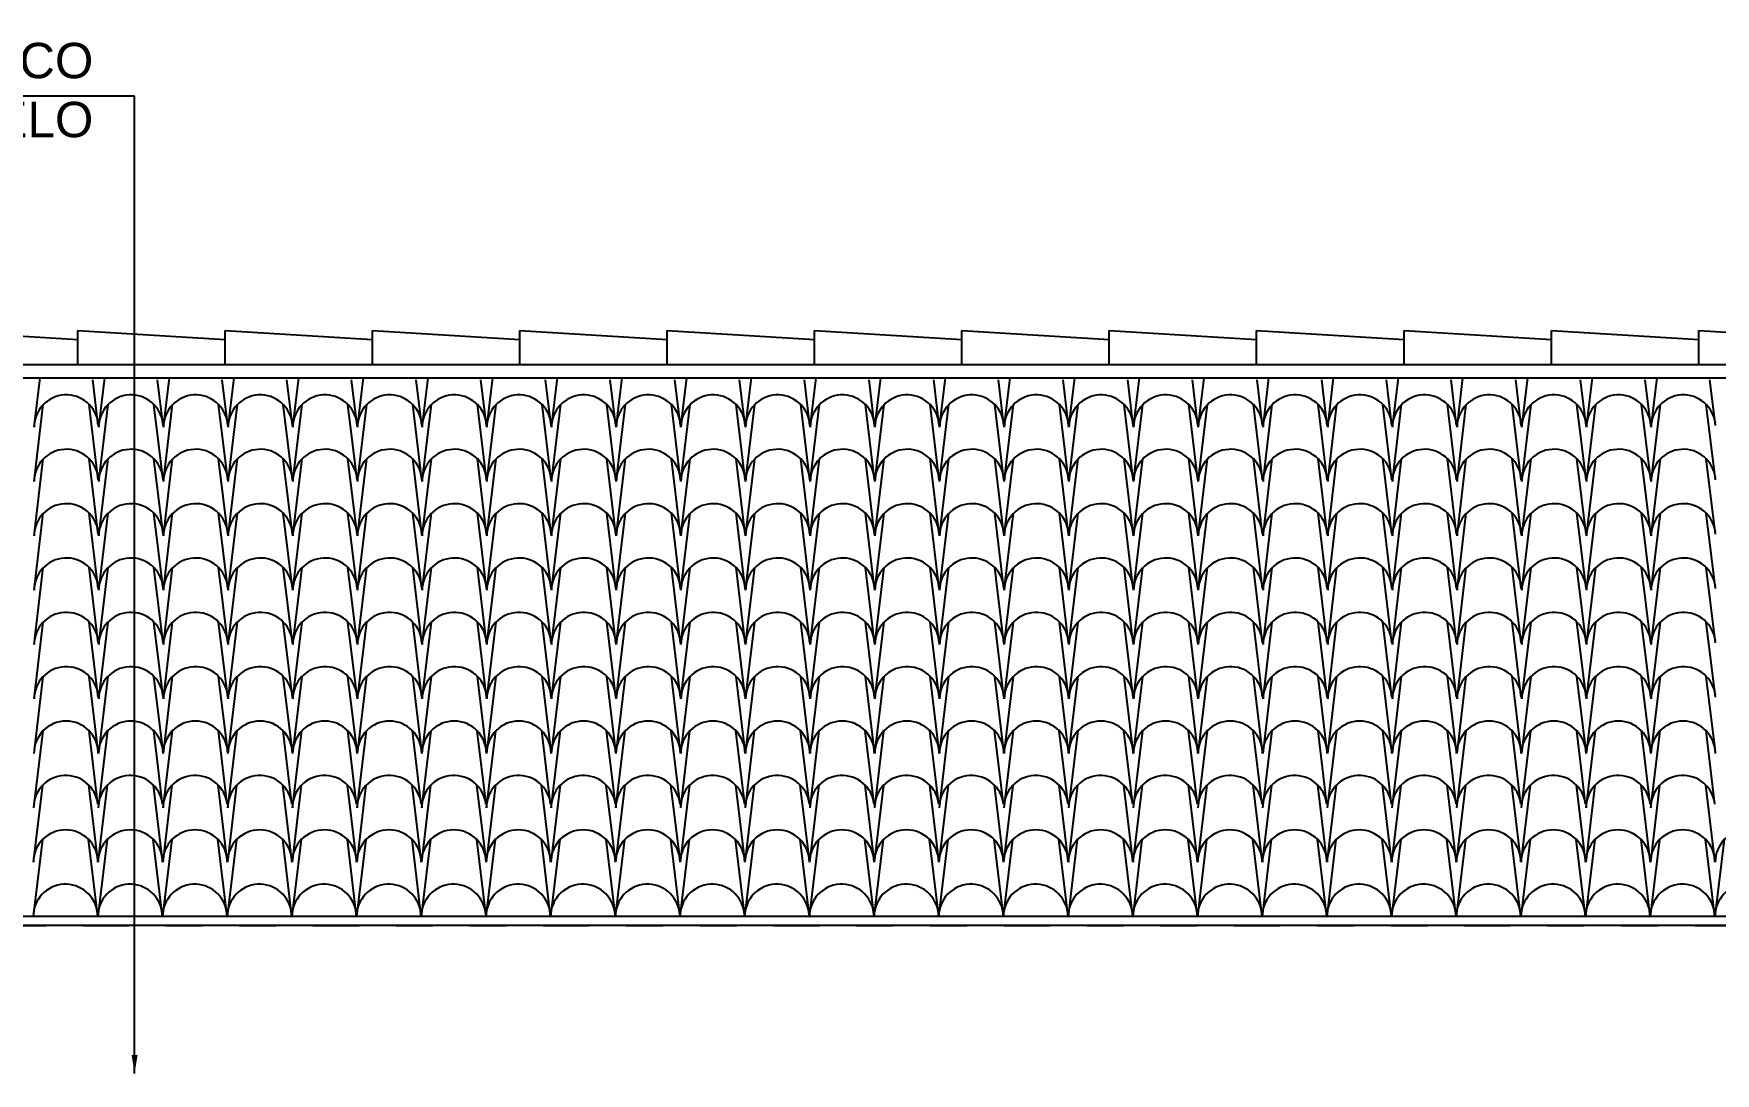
# Model space of a CAD drawing. Extents: x 183 to 373, y 23 to 105.
# Drawn here: x 215.743 to 220.307, y 49.184 to 52.006 of the extents above; entities that cross this region are included whole.
import ezdxf

# ---------------------------------------------------------------- set-up
doc = ezdxf.new("R2010")
doc.units = 0
doc.header["$LTSCALE"] = 0.005
doc.linetypes.add('C5', pattern=[60, 50, -5, 0, -5])
doc.linetypes.add('TRAÇO-2PTOS_P', pattern=[0.625, 0.25, -0.125, 0, -0.125, 0, -0.125])
doc.layers.get('0').update_dxf_attribs({"linetype": 'CONTINUOUS'})
for name, color, linetype in [('A-01', 1, 'CONTINUOUS'), ('ARQ-EXO-1_100', 251, 'C5'), ('ARQ-SMB-1_100', 1, 'CONTINUOUS'), ('ARQ-TXT-1_075', 2, 'CONTINUOUS'), ('BL-AR-TELHA 2', 2, 'CONTINUOUS'), ('TELHA', 3, 'CONTINUOUS')]:
    doc.layers.add(name, color=color, linetype=linetype)
doc.styles.add('ESC-50-A20', font='arial.ttf', dxfattribs={"height": 0.1})
doc.styles.add('FNDE Texto Cota 0025', font='verdana.ttf', dxfattribs={"height": 0.04})
doc.dimstyles.new('FNDE 1-0025', dxfattribs={"dimscale": 5, "dimtxt": 0.04, "dimasz": 0.01, "dimexe": 0.15, "dimexo": 0.15, "dimgap": 0.005, "dimtad": 1, "dimzin": 1, "dimdsep": 46, "dimtxsty": 'FNDE Texto Cota 0025', "dimblk": 'tic', "dimcen": 0.015, "dimdle": 0.15, "dimse1": 1, "dimse2": 1, "dimclrd": 251, "dimclre": 251, "dimclrt": 256, "dimaunit": 1, "dimadec": 3, "dimazin": 0, "dimtfac": 1, "dimtix": 1, "dimtmove": 2, "dimatfit": 3, "dimfxl": 0.15, "dimtvp": 1, "dimtolj": 1, "dimtzin": 0, "dimarcsym": 0})

# ---------------------------------------------------------------- blocks, each defined once
blk = doc.blocks.new('tic')
at = {"color": 251}
for p, q in [((0, -1), (0, 1)), ((-1, 0), (1, 0))]:
    blk.add_line(p, q, dxfattribs=at)
blk.add_line((-0.6, -0.6), (0.6, 0.6))

msp = doc.modelspace()

# ---------------------------------------------------------------- linework, layer by layer
at = {"layer": 'A-01', "color": 3}
for p, q in [((215.4623, 51.1998), (215.8623, 51.1753)), ((215.8623, 51.1077), (215.8623, 51.1998)), ((215.8623, 51.1998), (216.2623, 51.1753)), ((216.2623, 51.1077), (216.2623, 51.1998)), ((216.2623, 51.1998), (216.6623, 51.1753)), ((216.6623, 51.1998), (217.0623, 51.1753)), ((216.6623, 51.1077), (216.6623, 51.1998)), ((217.0623, 51.1077), (217.0623, 51.1998)), ((217.0623, 51.1998), (217.4623, 51.1753)), ((217.4623, 51.1077), (217.4623, 51.1998)), ((217.4623, 51.1998), (217.8623, 51.1753)), ((217.8623, 51.1077), (217.8623, 51.1998)), ((217.8623, 51.1998), (218.2623, 51.1753)), ((218.2623, 51.1998), (218.6623, 51.1753)), ((218.2623, 51.1077), (218.2623, 51.1998)), ((218.6623, 51.1077), (218.6623, 51.1998)), ((218.6623, 51.1998), (219.0623, 51.1753)), ((219.0623, 51.1077), (219.0623, 51.1998)), ((219.0623, 51.1998), (219.4623, 51.1753)), ((219.4623, 51.1077), (219.4623, 51.1998)), ((219.4623, 51.1998), (219.8623, 51.1753)), ((219.8623, 51.1998), (220.2623, 51.1753)), ((219.8623, 51.1077), (219.8623, 51.1998)), ((220.2623, 51.1077), (220.2623, 51.1998)), ((220.2623, 51.1998), (220.6623, 51.1753)), ((212.5123, 51.1077), (261.8473, 51.1077)), ((212.5123, 51.0717), (261.8473, 51.0717))]:
    msp.add_line(p, q, dxfattribs=at)
at = {"layer": 'ARQ-EXO-1_100', "color": 252, "linetype": 'TRAÇO-2PTOS_P', "ltscale": 100}
msp.add_line((205.8759, 49.5853), (267.1857, 49.5853), dxfattribs=at)
at = {"layer": 'BL-AR-TELHA 2'}
for p, q in [((215.7438, 50.9375), (215.7599, 51.0717)), ((215.9182, 50.9423), (215.9033, 51.066)), ((215.9193, 50.9375), (215.9355, 51.0717)), ((216.0938, 50.9423), (216.0789, 51.066)), ((216.0949, 50.9375), (216.111, 51.0717)), ((216.2693, 50.9423), (216.2544, 51.066)), ((216.2705, 50.9375), (216.2866, 51.0717)), ((216.4449, 50.9423), (216.43, 51.066)), ((216.446, 50.9375), (216.4622, 51.0717)), ((216.6205, 50.9423), (216.6056, 51.066)), ((216.6216, 50.9375), (216.6378, 51.0717)), ((216.796, 50.9423), (216.7811, 51.066)), ((216.7972, 50.9375), (216.8133, 51.0717)), ((216.9716, 50.9423), (216.9567, 51.066)), ((216.9727, 50.9375), (216.9889, 51.0717)), ((217.1472, 50.9423), (217.1323, 51.066)), ((217.1483, 50.9375), (217.1645, 51.0717)), ((217.3227, 50.9423), (217.3078, 51.066)), ((217.3239, 50.9375), (217.34, 51.0717)), ((217.4983, 50.9423), (217.4834, 51.066)), ((217.4995, 50.9375), (217.5156, 51.0717)), ((217.6739, 50.9423), (217.659, 51.066)), ((217.675, 50.9375), (217.6912, 51.0717)), ((217.8495, 50.9423), (217.8346, 51.066)), ((217.8506, 50.9375), (217.8667, 51.0717)), ((218.025, 50.9423), (218.0101, 51.066)), ((218.0262, 50.9375), (218.0423, 51.0717)), ((218.2006, 50.9423), (218.1857, 51.066)), ((218.2017, 50.9375), (218.2179, 51.0717)), ((218.3762, 50.9423), (218.3613, 51.066)), ((218.3773, 50.9375), (218.3935, 51.0717)), ((218.5517, 50.9423), (218.5368, 51.066)), ((218.5529, 50.9375), (218.569, 51.0717)), ((218.7273, 50.9423), (218.7124, 51.066)), ((218.7284, 50.9375), (218.7446, 51.0717)), ((218.9029, 50.9423), (218.888, 51.066)), ((218.904, 50.9375), (218.9202, 51.0717)), ((219.0784, 50.9423), (219.0635, 51.066)), ((219.0796, 50.9375), (219.0957, 51.0717)), ((219.254, 50.9423), (219.2391, 51.066)), ((219.2552, 50.9375), (219.2713, 51.0717)), ((219.4296, 50.9423), (219.4147, 51.066)), ((219.4307, 50.9375), (219.4469, 51.0717)), ((219.6052, 50.9423), (219.5903, 51.066)), ((219.6063, 50.9375), (219.6224, 51.0717)), ((219.7807, 50.9423), (219.7658, 51.066)), ((219.7819, 50.9375), (219.798, 51.0717)), ((219.9563, 50.9423), (219.9414, 51.066)), ((219.9574, 50.9375), (219.9736, 51.0717)), ((220.1319, 50.9423), (220.117, 51.066)), ((220.133, 50.9375), (220.1492, 51.0717)), ((220.3074, 50.9423), (220.2925, 51.066)), ((215.7438, 50.79), (215.7689, 50.9989)), ((215.9182, 50.7947), (215.8936, 50.9989)), ((215.9193, 50.79), (215.9445, 50.9989)), ((216.0938, 50.7947), (216.0692, 50.9989)), ((216.0949, 50.79), (216.12, 50.9989)), ((216.2693, 50.7947), (216.2447, 50.9989)), ((216.2705, 50.79), (216.2956, 50.9989)), ((216.4449, 50.7947), (216.4203, 50.9989)), ((216.446, 50.79), (216.4712, 50.9989)), ((216.6205, 50.7947), (216.5959, 50.9989)), ((216.6216, 50.79), (216.6468, 50.9989)), ((216.796, 50.7947), (216.7715, 50.9989)), ((216.7972, 50.79), (216.8223, 50.9989)), ((216.9716, 50.7947), (216.947, 50.9989)), ((216.9727, 50.79), (216.9979, 50.9989)), ((217.1472, 50.7947), (217.1226, 50.9989)), ((217.1483, 50.79), (217.1735, 50.9989)), ((217.3227, 50.7947), (217.2982, 50.9989)), ((217.3239, 50.79), (217.349, 50.9989)), ((217.4983, 50.7947), (217.4737, 50.9989)), ((217.4995, 50.79), (217.5246, 50.9989)), ((217.6739, 50.7947), (217.6493, 50.9989)), ((217.675, 50.79), (217.7002, 50.9989)), ((217.8495, 50.7947), (217.8249, 50.9989)), ((217.8506, 50.79), (217.8757, 50.9989)), ((218.025, 50.7947), (218.0004, 50.9989)), ((218.0262, 50.79), (218.0513, 50.9989)), ((218.2006, 50.7947), (218.176, 50.9989)), ((218.2017, 50.79), (218.2269, 50.9989)), ((218.3762, 50.7947), (218.3516, 50.9989)), ((218.3773, 50.79), (218.4025, 50.9989)), ((218.5517, 50.7947), (218.5272, 50.9989)), ((218.5529, 50.79), (218.578, 50.9989)), ((218.7273, 50.7947), (218.7027, 50.9989)), ((218.7284, 50.79), (218.7536, 50.9989)), ((218.9029, 50.7947), (218.8783, 50.9989)), ((218.904, 50.79), (218.9292, 50.9989)), ((219.0784, 50.7947), (219.0539, 50.9989)), ((219.0796, 50.79), (219.1047, 50.9989)), ((219.254, 50.7947), (219.2294, 50.9989)), ((219.2552, 50.79), (219.2803, 50.9989)), ((219.4296, 50.7947), (219.405, 50.9989)), ((219.4307, 50.79), (219.4559, 50.9989)), ((219.6052, 50.7947), (219.5806, 50.9989)), ((219.6063, 50.79), (219.6314, 50.9989)), ((219.7807, 50.7947), (219.7561, 50.9989)), ((219.7819, 50.79), (219.807, 50.9989)), ((219.9563, 50.7947), (219.9317, 50.9989)), ((219.9574, 50.79), (219.9826, 50.9989)), ((220.1319, 50.7947), (220.1073, 50.9989)), ((220.133, 50.79), (220.1582, 50.9989)), ((220.3074, 50.7947), (220.2829, 50.9989)), ((215.7438, 50.6424), (215.7689, 50.8514)), ((215.9182, 50.6472), (215.8936, 50.8514)), ((215.9193, 50.6424), (215.9445, 50.8514)), ((216.0938, 50.6472), (216.0692, 50.8514)), ((216.0949, 50.6424), (216.12, 50.8514)), ((216.2693, 50.6472), (216.2447, 50.8514)), ((216.2705, 50.6424), (216.2956, 50.8514)), ((216.4449, 50.6472), (216.4203, 50.8514)), ((216.446, 50.6424), (216.4712, 50.8514)), ((216.6205, 50.6472), (216.5959, 50.8514)), ((216.6216, 50.6424), (216.6468, 50.8514)), ((216.796, 50.6472), (216.7715, 50.8514)), ((216.7972, 50.6424), (216.8223, 50.8514)), ((216.9716, 50.6472), (216.947, 50.8514)), ((216.9727, 50.6424), (216.9979, 50.8514)), ((217.1472, 50.6472), (217.1226, 50.8514)), ((217.1483, 50.6424), (217.1735, 50.8514)), ((217.3227, 50.6472), (217.2982, 50.8514)), ((217.3239, 50.6424), (217.349, 50.8514)), ((217.4983, 50.6472), (217.4737, 50.8514)), ((217.4995, 50.6424), (217.5246, 50.8514)), ((217.6739, 50.6472), (217.6493, 50.8514)), ((217.675, 50.6424), (217.7002, 50.8514)), ((217.8495, 50.6472), (217.8249, 50.8514)), ((217.8506, 50.6424), (217.8757, 50.8514)), ((218.025, 50.6472), (218.0004, 50.8514)), ((218.0262, 50.6424), (218.0513, 50.8514)), ((218.2006, 50.6472), (218.176, 50.8514)), ((218.2017, 50.6424), (218.2269, 50.8514)), ((218.3762, 50.6472), (218.3516, 50.8514)), ((218.3773, 50.6424), (218.4025, 50.8514)), ((218.5517, 50.6472), (218.5272, 50.8514)), ((218.5529, 50.6424), (218.578, 50.8514)), ((218.7273, 50.6472), (218.7027, 50.8514)), ((218.7284, 50.6424), (218.7536, 50.8514)), ((218.9029, 50.6472), (218.8783, 50.8514)), ((218.904, 50.6424), (218.9292, 50.8514)), ((219.0784, 50.6472), (219.0539, 50.8514)), ((219.0796, 50.6424), (219.1047, 50.8514)), ((219.254, 50.6472), (219.2294, 50.8514)), ((219.2552, 50.6424), (219.2803, 50.8514)), ((219.4296, 50.6472), (219.405, 50.8514)), ((219.4307, 50.6424), (219.4559, 50.8514)), ((219.6052, 50.6472), (219.5806, 50.8514)), ((219.6063, 50.6424), (219.6314, 50.8514)), ((219.7807, 50.6472), (219.7561, 50.8514)), ((219.7819, 50.6424), (219.807, 50.8514)), ((219.9563, 50.6472), (219.9317, 50.8514)), ((219.9574, 50.6424), (219.9826, 50.8514)), ((220.1319, 50.6472), (220.1073, 50.8514)), ((220.133, 50.6424), (220.1582, 50.8514)), ((220.3074, 50.6472), (220.2829, 50.8514)), ((215.7438, 50.4949), (215.7689, 50.7038)), ((215.9182, 50.4996), (215.8936, 50.7038)), ((215.9193, 50.4949), (215.9445, 50.7038)), ((216.0938, 50.4996), (216.0692, 50.7038)), ((216.0949, 50.4949), (216.12, 50.7038)), ((216.2693, 50.4996), (216.2447, 50.7038)), ((216.2705, 50.4949), (216.2956, 50.7038)), ((216.4449, 50.4996), (216.4203, 50.7038)), ((216.446, 50.4949), (216.4712, 50.7038)), ((216.6205, 50.4996), (216.5959, 50.7038)), ((216.6216, 50.4949), (216.6468, 50.7038)), ((216.796, 50.4996), (216.7715, 50.7038)), ((216.7972, 50.4949), (216.8223, 50.7038)), ((216.9716, 50.4996), (216.947, 50.7038)), ((216.9727, 50.4949), (216.9979, 50.7038)), ((217.1472, 50.4996), (217.1226, 50.7038)), ((217.1483, 50.4949), (217.1735, 50.7038)), ((217.3227, 50.4996), (217.2982, 50.7038)), ((217.3239, 50.4949), (217.349, 50.7038)), ((217.4983, 50.4996), (217.4737, 50.7038)), ((217.4995, 50.4949), (217.5246, 50.7038)), ((217.6739, 50.4996), (217.6493, 50.7038)), ((217.675, 50.4949), (217.7002, 50.7038)), ((217.8495, 50.4996), (217.8249, 50.7038)), ((217.8506, 50.4949), (217.8757, 50.7038)), ((218.025, 50.4996), (218.0004, 50.7038)), ((218.0262, 50.4949), (218.0513, 50.7038)), ((218.2006, 50.4996), (218.176, 50.7038)), ((218.2017, 50.4949), (218.2269, 50.7038)), ((218.3762, 50.4996), (218.3516, 50.7038)), ((218.3773, 50.4949), (218.4025, 50.7038)), ((218.5517, 50.4996), (218.5272, 50.7038)), ((218.5529, 50.4949), (218.578, 50.7038)), ((218.7273, 50.4996), (218.7027, 50.7038)), ((218.7284, 50.4949), (218.7536, 50.7038)), ((218.9029, 50.4996), (218.8783, 50.7038)), ((218.904, 50.4949), (218.9292, 50.7038)), ((219.0784, 50.4996), (219.0539, 50.7038)), ((219.0796, 50.4949), (219.1047, 50.7038)), ((219.254, 50.4996), (219.2294, 50.7038)), ((219.2552, 50.4949), (219.2803, 50.7038)), ((219.4296, 50.4996), (219.405, 50.7038)), ((219.4307, 50.4949), (219.4559, 50.7038)), ((219.6052, 50.4996), (219.5806, 50.7038)), ((219.6063, 50.4949), (219.6314, 50.7038)), ((219.7807, 50.4996), (219.7561, 50.7038)), ((219.7819, 50.4949), (219.807, 50.7038)), ((219.9563, 50.4996), (219.9317, 50.7038)), ((219.9574, 50.4949), (219.9826, 50.7038)), ((220.1319, 50.4996), (220.1073, 50.7038)), ((220.133, 50.4949), (220.1582, 50.7038)), ((220.3074, 50.4996), (220.2829, 50.7038)), ((215.7438, 50.3473), (215.7689, 50.5563)), ((215.9182, 50.3521), (215.8936, 50.5563)), ((215.9193, 50.3473), (215.9445, 50.5563)), ((216.0938, 50.3521), (216.0692, 50.5563)), ((216.0949, 50.3473), (216.12, 50.5563)), ((216.2693, 50.3521), (216.2447, 50.5563)), ((216.2705, 50.3473), (216.2956, 50.5563)), ((216.4449, 50.3521), (216.4203, 50.5563)), ((216.446, 50.3473), (216.4712, 50.5563)), ((216.6205, 50.3521), (216.5959, 50.5563)), ((216.6216, 50.3473), (216.6468, 50.5563)), ((216.796, 50.3521), (216.7715, 50.5563)), ((216.7972, 50.3473), (216.8223, 50.5563)), ((216.9716, 50.3521), (216.947, 50.5563)), ((216.9727, 50.3473), (216.9979, 50.5563)), ((217.1472, 50.3521), (217.1226, 50.5563)), ((217.1483, 50.3473), (217.1735, 50.5563)), ((217.3227, 50.3521), (217.2982, 50.5563)), ((217.3239, 50.3473), (217.349, 50.5563)), ((217.4983, 50.3521), (217.4737, 50.5563)), ((217.4995, 50.3473), (217.5246, 50.5563)), ((217.6739, 50.3521), (217.6493, 50.5563)), ((217.675, 50.3473), (217.7002, 50.5563)), ((217.8495, 50.3521), (217.8249, 50.5563)), ((217.8506, 50.3473), (217.8757, 50.5563)), ((218.025, 50.3521), (218.0004, 50.5563)), ((218.0262, 50.3473), (218.0513, 50.5563)), ((218.2006, 50.3521), (218.176, 50.5563)), ((218.2017, 50.3473), (218.2269, 50.5563)), ((218.3762, 50.3521), (218.3516, 50.5563)), ((218.3773, 50.3473), (218.4025, 50.5563)), ((218.5517, 50.3521), (218.5272, 50.5563)), ((218.5529, 50.3473), (218.578, 50.5563)), ((218.7273, 50.3521), (218.7027, 50.5563)), ((218.7284, 50.3473), (218.7536, 50.5563)), ((218.9029, 50.3521), (218.8783, 50.5563)), ((218.904, 50.3473), (218.9292, 50.5563)), ((219.0784, 50.3521), (219.0539, 50.5563)), ((219.0796, 50.3473), (219.1047, 50.5563)), ((219.254, 50.3521), (219.2294, 50.5563)), ((219.2552, 50.3473), (219.2803, 50.5563)), ((219.4296, 50.3521), (219.405, 50.5563)), ((219.4307, 50.3473), (219.4559, 50.5563)), ((219.6052, 50.3521), (219.5806, 50.5563)), ((219.6063, 50.3473), (219.6314, 50.5563)), ((219.7807, 50.3521), (219.7561, 50.5563)), ((219.7819, 50.3473), (219.807, 50.5563)), ((219.9563, 50.3521), (219.9317, 50.5563)), ((219.9574, 50.3473), (219.9826, 50.5563)), ((220.1319, 50.3521), (220.1073, 50.5563)), ((220.133, 50.3473), (220.1582, 50.5563)), ((220.3074, 50.3521), (220.2829, 50.5563)), ((215.7438, 50.1998), (215.7689, 50.4087)), ((215.9182, 50.2045), (215.8936, 50.4087)), ((215.9193, 50.1998), (215.9445, 50.4087)), ((216.0938, 50.2045), (216.0692, 50.4087)), ((216.0949, 50.1998), (216.12, 50.4087)), ((216.2693, 50.2045), (216.2447, 50.4087)), ((216.2705, 50.1998), (216.2956, 50.4087)), ((216.4449, 50.2045), (216.4203, 50.4087)), ((216.446, 50.1998), (216.4712, 50.4087)), ((216.6205, 50.2045), (216.5959, 50.4087)), ((216.6216, 50.1998), (216.6468, 50.4087)), ((216.796, 50.2045), (216.7715, 50.4087)), ((216.7972, 50.1998), (216.8223, 50.4087)), ((216.9716, 50.2045), (216.947, 50.4087)), ((216.9727, 50.1998), (216.9979, 50.4087)), ((217.1472, 50.2045), (217.1226, 50.4087)), ((217.1483, 50.1998), (217.1735, 50.4087)), ((217.3227, 50.2045), (217.2982, 50.4087)), ((217.3239, 50.1998), (217.349, 50.4087)), ((217.4983, 50.2045), (217.4737, 50.4087)), ((217.4995, 50.1998), (217.5246, 50.4087)), ((217.6739, 50.2045), (217.6493, 50.4087)), ((217.675, 50.1998), (217.7002, 50.4087)), ((217.8495, 50.2045), (217.8249, 50.4087)), ((217.8506, 50.1998), (217.8757, 50.4087)), ((218.025, 50.2045), (218.0004, 50.4087)), ((218.0262, 50.1998), (218.0513, 50.4087)), ((218.2006, 50.2045), (218.176, 50.4087)), ((218.2017, 50.1998), (218.2269, 50.4087)), ((218.3762, 50.2045), (218.3516, 50.4087)), ((218.3773, 50.1998), (218.4025, 50.4087)), ((218.5517, 50.2045), (218.5272, 50.4087)), ((218.5529, 50.1998), (218.578, 50.4087)), ((218.7273, 50.2045), (218.7027, 50.4087)), ((218.7284, 50.1998), (218.7536, 50.4087)), ((218.9029, 50.2045), (218.8783, 50.4087)), ((218.904, 50.1998), (218.9292, 50.4087)), ((219.0784, 50.2045), (219.0539, 50.4087)), ((219.0796, 50.1998), (219.1047, 50.4087)), ((219.254, 50.2045), (219.2294, 50.4087)), ((219.2552, 50.1998), (219.2803, 50.4087)), ((219.4296, 50.2045), (219.405, 50.4087)), ((219.4307, 50.1998), (219.4559, 50.4087)), ((219.6052, 50.2045), (219.5806, 50.4087)), ((219.6063, 50.1998), (219.6314, 50.4087)), ((219.7807, 50.2045), (219.7561, 50.4087)), ((219.7819, 50.1998), (219.807, 50.4087)), ((219.9563, 50.2045), (219.9317, 50.4087)), ((219.9574, 50.1998), (219.9826, 50.4087)), ((220.1319, 50.2045), (220.1073, 50.4087)), ((220.133, 50.1998), (220.1582, 50.4087)), ((220.3074, 50.2045), (220.2829, 50.4087)), ((215.7438, 50.0522), (215.7689, 50.2612)), ((215.9182, 50.057), (215.8936, 50.2612)), ((215.9193, 50.0522), (215.9445, 50.2612)), ((216.0938, 50.057), (216.0692, 50.2612)), ((216.0949, 50.0522), (216.12, 50.2612)), ((216.2693, 50.057), (216.2447, 50.2612)), ((216.2705, 50.0522), (216.2956, 50.2612)), ((216.4449, 50.057), (216.4203, 50.2612)), ((216.446, 50.0522), (216.4712, 50.2612)), ((216.6205, 50.057), (216.5959, 50.2612)), ((216.6216, 50.0522), (216.6468, 50.2612)), ((216.796, 50.057), (216.7715, 50.2612)), ((216.7972, 50.0522), (216.8223, 50.2612)), ((216.9716, 50.057), (216.947, 50.2612)), ((216.9727, 50.0522), (216.9979, 50.2612)), ((217.1472, 50.057), (217.1226, 50.2612)), ((217.1483, 50.0522), (217.1735, 50.2612)), ((217.3227, 50.057), (217.2982, 50.2612)), ((217.3239, 50.0522), (217.349, 50.2612)), ((217.4983, 50.057), (217.4737, 50.2612)), ((217.4995, 50.0522), (217.5246, 50.2612)), ((217.6739, 50.057), (217.6493, 50.2612)), ((217.675, 50.0522), (217.7002, 50.2612)), ((217.8495, 50.057), (217.8249, 50.2612)), ((217.8506, 50.0522), (217.8757, 50.2612)), ((218.025, 50.057), (218.0004, 50.2612)), ((218.0262, 50.0522), (218.0513, 50.2612)), ((218.2006, 50.057), (218.176, 50.2612)), ((218.2017, 50.0522), (218.2269, 50.2612)), ((218.3762, 50.057), (218.3516, 50.2612)), ((218.3773, 50.0522), (218.4025, 50.2612)), ((218.5517, 50.057), (218.5272, 50.2612)), ((218.5529, 50.0522), (218.578, 50.2612)), ((218.7273, 50.057), (218.7027, 50.2612)), ((218.7284, 50.0522), (218.7536, 50.2612)), ((218.9029, 50.057), (218.8783, 50.2612)), ((218.904, 50.0522), (218.9292, 50.2612)), ((219.0784, 50.057), (219.0539, 50.2612)), ((219.0796, 50.0522), (219.1047, 50.2612)), ((219.254, 50.057), (219.2294, 50.2612)), ((219.2552, 50.0522), (219.2803, 50.2612)), ((219.4296, 50.057), (219.405, 50.2612)), ((219.4307, 50.0522), (219.4559, 50.2612)), ((219.6052, 50.057), (219.5806, 50.2612)), ((219.6063, 50.0522), (219.6314, 50.2612)), ((219.7807, 50.057), (219.7561, 50.2612)), ((219.7819, 50.0522), (219.807, 50.2612)), ((219.9563, 50.057), (219.9317, 50.2612)), ((219.9574, 50.0522), (219.9826, 50.2612)), ((220.1319, 50.057), (220.1073, 50.2612)), ((220.133, 50.0522), (220.1582, 50.2612)), ((220.3074, 50.057), (220.2829, 50.2612)), ((215.7432, 49.9047), (215.7683, 50.1136)), ((215.917, 49.9142), (215.893, 50.1136)), ((215.9188, 49.9047), (215.9439, 50.1136)), ((216.0926, 49.9142), (216.0686, 50.1136)), ((216.0943, 49.9047), (216.1195, 50.1136)), ((216.2682, 49.9142), (216.2442, 50.1136)), ((216.2699, 49.9047), (216.295, 50.1136)), ((216.4438, 49.9142), (216.4197, 50.1136)), ((216.4455, 49.9047), (216.4706, 50.1136)), ((216.6193, 49.9142), (216.5953, 50.1136)), ((216.621, 49.9047), (216.6462, 50.1136)), ((216.7949, 49.9142), (216.7709, 50.1136)), ((216.7966, 49.9047), (216.8218, 50.1136)), ((216.9705, 49.9142), (216.9465, 50.1136)), ((216.9722, 49.9047), (216.9973, 50.1136)), ((217.146, 49.9142), (217.122, 50.1136)), ((217.1477, 49.9047), (217.1729, 50.1136)), ((217.3216, 49.9142), (217.2976, 50.1136)), ((217.3233, 49.9047), (217.3485, 50.1136)), ((217.4972, 49.9142), (217.4732, 50.1136)), ((217.4989, 49.9047), (217.524, 50.1136)), ((217.6727, 49.9142), (217.6487, 50.1136)), ((217.6745, 49.9047), (217.6996, 50.1136)), ((217.8483, 49.9142), (217.8243, 50.1136)), ((217.85, 49.9047), (217.8752, 50.1136)), ((218.0239, 49.9142), (217.9999, 50.1136)), ((218.0256, 49.9047), (218.0507, 50.1136)), ((218.1995, 49.9142), (218.1754, 50.1136)), ((218.2012, 49.9047), (218.2263, 50.1136)), ((218.375, 49.9142), (218.351, 50.1136)), ((218.3767, 49.9047), (218.4019, 50.1136)), ((218.5506, 49.9142), (218.5266, 50.1136)), ((218.5523, 49.9047), (218.5775, 50.1136)), ((218.7262, 49.9142), (218.7022, 50.1136)), ((218.7279, 49.9047), (218.753, 50.1136)), ((218.9017, 49.9142), (218.8777, 50.1136)), ((218.9034, 49.9047), (218.9286, 50.1136)), ((219.0773, 49.9142), (219.0533, 50.1136)), ((219.079, 49.9047), (219.1042, 50.1136)), ((219.2529, 49.9142), (219.2289, 50.1136)), ((219.2546, 49.9047), (219.2797, 50.1136)), ((219.4284, 49.9142), (219.4044, 50.1136)), ((219.4302, 49.9047), (219.4553, 50.1136)), ((219.604, 49.9142), (219.58, 50.1136)), ((219.6057, 49.9047), (219.6309, 50.1136)), ((219.7796, 49.9142), (219.7556, 50.1136)), ((219.7813, 49.9047), (219.8064, 50.1136)), ((219.9552, 49.9142), (219.9311, 50.1136)), ((219.9569, 49.9047), (219.982, 50.1136)), ((220.1307, 49.9142), (220.1067, 50.1136)), ((220.1324, 49.9047), (220.1576, 50.1136)), ((220.3063, 49.9142), (220.2823, 50.1136)), ((215.7426, 49.7571), (215.7678, 49.9661)), ((215.917, 49.7619), (215.8925, 49.9661)), ((215.9182, 49.7571), (215.9433, 49.9661)), ((216.0926, 49.7619), (216.068, 49.9661)), ((216.0938, 49.7571), (216.1189, 49.9661)), ((216.2682, 49.7619), (216.2436, 49.9661)), ((216.2693, 49.7571), (216.2945, 49.9661)), ((216.4438, 49.7619), (216.4192, 49.9661)), ((216.4449, 49.7571), (216.47, 49.9661)), ((216.6193, 49.7619), (216.5947, 49.9661)), ((216.6205, 49.7571), (216.6456, 49.9661)), ((216.7949, 49.7619), (216.7703, 49.9661)), ((216.796, 49.7571), (216.8212, 49.9661)), ((216.9705, 49.7619), (216.9459, 49.9661)), ((216.9716, 49.7571), (216.9968, 49.9661)), ((217.146, 49.7619), (217.1215, 49.9661)), ((217.1472, 49.7571), (217.1723, 49.9661)), ((217.3216, 49.7619), (217.297, 49.9661)), ((217.3227, 49.7571), (217.3479, 49.9661)), ((217.4972, 49.7619), (217.4726, 49.9661)), ((217.4983, 49.7571), (217.5235, 49.9661)), ((217.6727, 49.7619), (217.6482, 49.9661)), ((217.6739, 49.7571), (217.699, 49.9661)), ((217.8483, 49.7619), (217.8237, 49.9661)), ((217.8495, 49.7571), (217.8746, 49.9661)), ((218.0239, 49.7619), (217.9993, 49.9661)), ((218.025, 49.7571), (218.0502, 49.9661)), ((218.1995, 49.7619), (218.1749, 49.9661)), ((218.2006, 49.7571), (218.2257, 49.9661)), ((218.375, 49.7619), (218.3504, 49.9661)), ((218.3762, 49.7571), (218.4013, 49.9661)), ((218.5506, 49.7619), (218.526, 49.9661)), ((218.5517, 49.7571), (218.5769, 49.9661)), ((218.7262, 49.7619), (218.7016, 49.9661)), ((218.7273, 49.7571), (218.7525, 49.9661)), ((218.9017, 49.7619), (218.8772, 49.9661)), ((218.9029, 49.7571), (218.928, 49.9661)), ((219.0773, 49.7619), (219.0527, 49.9661)), ((219.0784, 49.7571), (219.1036, 49.9661)), ((219.2529, 49.7619), (219.2283, 49.9661)), ((219.254, 49.7571), (219.2792, 49.9661)), ((219.4284, 49.7619), (219.4039, 49.9661)), ((219.4296, 49.7571), (219.4547, 49.9661)), ((219.604, 49.7619), (219.5794, 49.9661)), ((219.6052, 49.7571), (219.6303, 49.9661)), ((219.7796, 49.7619), (219.755, 49.9661)), ((219.7807, 49.7571), (219.8059, 49.9661)), ((219.9552, 49.7619), (219.9306, 49.9661)), ((219.9563, 49.7571), (219.9814, 49.9661)), ((220.1307, 49.7619), (220.1061, 49.9661)), ((220.1319, 49.7571), (220.157, 49.9661)), ((220.3063, 49.7619), (220.2817, 49.9661)), ((215.742, 49.6096), (215.7672, 49.8185)), ((215.917, 49.6096), (215.8919, 49.8185)), ((215.9176, 49.6096), (215.9428, 49.8185)), ((216.0926, 49.6096), (216.0675, 49.8185)), ((216.0932, 49.6096), (216.1183, 49.8185)), ((216.2682, 49.6096), (216.243, 49.8185)), ((216.2688, 49.6096), (216.2939, 49.8185)), ((216.4438, 49.6096), (216.4186, 49.8185)), ((216.4443, 49.6096), (216.4695, 49.8185)), ((216.6193, 49.6096), (216.5942, 49.8185)), ((216.6199, 49.6096), (216.645, 49.8185)), ((216.7949, 49.6096), (216.7697, 49.8185)), ((216.7955, 49.6096), (216.8206, 49.8185)), ((216.9705, 49.6096), (216.9453, 49.8185)), ((216.971, 49.6096), (216.9962, 49.8185)), ((217.146, 49.6096), (217.1209, 49.8185)), ((217.1466, 49.6096), (217.1718, 49.8185)), ((217.3216, 49.6096), (217.2965, 49.8185)), ((217.3222, 49.6096), (217.3473, 49.8185)), ((217.4972, 49.6096), (217.472, 49.8185)), ((217.4977, 49.6096), (217.5229, 49.8185)), ((217.6727, 49.6096), (217.6476, 49.8185)), ((217.6733, 49.6096), (217.6985, 49.8185)), ((217.8483, 49.6096), (217.8232, 49.8185)), ((217.8489, 49.6096), (217.874, 49.8185)), ((218.0239, 49.6096), (217.9987, 49.8185)), ((218.0245, 49.6096), (218.0496, 49.8185)), ((218.1995, 49.6096), (218.1743, 49.8185)), ((218.2, 49.6096), (218.2252, 49.8185)), ((218.375, 49.6096), (218.3499, 49.8185)), ((218.3756, 49.6096), (218.4007, 49.8185)), ((218.5506, 49.6096), (218.5254, 49.8185)), ((218.5512, 49.6096), (218.5763, 49.8185)), ((218.7262, 49.6096), (218.701, 49.8185)), ((218.7267, 49.6096), (218.7519, 49.8185)), ((218.9017, 49.6096), (218.8766, 49.8185)), ((218.9023, 49.6096), (218.9275, 49.8185)), ((219.0773, 49.6096), (219.0522, 49.8185)), ((219.0779, 49.6096), (219.103, 49.8185)), ((219.2529, 49.6096), (219.2277, 49.8185)), ((219.2534, 49.6096), (219.2786, 49.8185)), ((219.4284, 49.6096), (219.4033, 49.8185)), ((219.429, 49.6096), (219.4542, 49.8185)), ((219.604, 49.6096), (219.5789, 49.8185)), ((219.6046, 49.6096), (219.6297, 49.8185)), ((219.7796, 49.6096), (219.7544, 49.8185)), ((219.7802, 49.6096), (219.8053, 49.8185)), ((219.9552, 49.6096), (219.93, 49.8185)), ((219.9557, 49.6096), (219.9809, 49.8185)), ((220.1307, 49.6096), (220.1056, 49.8185)), ((220.1313, 49.6096), (220.1564, 49.8185)), ((220.3063, 49.6096), (220.2811, 49.8185)), ((220.3069, 49.6096), (220.332, 49.8185))]:
    msp.add_line(p, q, dxfattribs=at)
for centre, start in [((215.8313, 50.9375), 6.5419), ((216.0068, 50.9375), 6.5419), ((216.1824, 50.9375), 6.5419), ((216.358, 50.9375), 6.5419), ((216.5335, 50.9375), 6.5419), ((216.7091, 50.9375), 6.5419), ((216.8847, 50.9375), 6.5419), ((217.0602, 50.9375), 6.5419), ((217.2358, 50.9375), 6.5419), ((217.4114, 50.9375), 6.5419), ((217.587, 50.9375), 6.5419), ((217.7625, 50.9375), 6.5419), ((217.9381, 50.9375), 6.5419), ((218.1137, 50.9375), 6.5419), ((218.2892, 50.9375), 6.5419), ((218.4648, 50.9375), 6.5419), ((218.6404, 50.9375), 6.5419), ((218.8159, 50.9375), 6.5419), ((218.9915, 50.9375), 6.5419), ((219.1671, 50.9375), 6.5419), ((219.3427, 50.9375), 6.5419), ((219.5182, 50.9375), 6.5419), ((219.6938, 50.9375), 6.5419), ((219.8694, 50.9375), 6.5419), ((220.0449, 50.9375), 6.5419), ((220.2205, 50.9375), 6.5419), ((215.8313, 50.79), 6.5419), ((216.0068, 50.79), 6.5419), ((216.1824, 50.79), 6.5419), ((216.358, 50.79), 6.5419), ((216.5335, 50.79), 6.5419), ((216.7091, 50.79), 6.5419), ((216.8847, 50.79), 6.5419), ((217.0602, 50.79), 6.5419), ((217.2358, 50.79), 6.5419), ((217.4114, 50.79), 6.5419), ((217.587, 50.79), 6.5419), ((217.7625, 50.79), 6.5419), ((217.9381, 50.79), 6.5419), ((218.1137, 50.79), 6.5419), ((218.2892, 50.79), 6.5419), ((218.4648, 50.79), 6.5419), ((218.6404, 50.79), 6.5419), ((218.8159, 50.79), 6.5419), ((218.9915, 50.79), 6.5419), ((219.1671, 50.79), 6.5419), ((219.3427, 50.79), 6.5419), ((219.5182, 50.79), 6.5419), ((219.6938, 50.79), 6.5419), ((219.8694, 50.79), 6.5419), ((220.0449, 50.79), 6.5419), ((220.2205, 50.79), 6.5419), ((215.8313, 50.6424), 6.5419), ((216.0068, 50.6424), 6.5419), ((216.1824, 50.6424), 6.5419), ((216.358, 50.6424), 6.5419), ((216.5335, 50.6424), 6.5419), ((216.7091, 50.6424), 6.5419), ((216.8847, 50.6424), 6.5419), ((217.0602, 50.6424), 6.5419), ((217.2358, 50.6424), 6.5419), ((217.4114, 50.6424), 6.5419), ((217.587, 50.6424), 6.5419), ((217.7625, 50.6424), 6.5419), ((217.9381, 50.6424), 6.5419), ((218.1137, 50.6424), 6.5419), ((218.2892, 50.6424), 6.5419), ((218.4648, 50.6424), 6.5419), ((218.6404, 50.6424), 6.5419), ((218.8159, 50.6424), 6.5419), ((218.9915, 50.6424), 6.5419), ((219.1671, 50.6424), 6.5419), ((219.3427, 50.6424), 6.5419), ((219.5182, 50.6424), 6.5419), ((219.6938, 50.6424), 6.5419), ((219.8694, 50.6424), 6.5419), ((220.0449, 50.6424), 6.5419), ((220.2205, 50.6424), 6.5419), ((215.8313, 50.4949), 6.5419), ((216.0068, 50.4949), 6.5419), ((216.1824, 50.4949), 6.5419), ((216.358, 50.4949), 6.5419), ((216.5335, 50.4949), 6.5419), ((216.7091, 50.4949), 6.5419), ((216.8847, 50.4949), 6.5419), ((217.0602, 50.4949), 6.5419), ((217.2358, 50.4949), 6.5419), ((217.4114, 50.4949), 6.5419), ((217.587, 50.4949), 6.5419), ((217.7625, 50.4949), 6.5419), ((217.9381, 50.4949), 6.5419), ((218.1137, 50.4949), 6.5419), ((218.2892, 50.4949), 6.5419), ((218.4648, 50.4949), 6.5419), ((218.6404, 50.4949), 6.5419), ((218.8159, 50.4949), 6.5419), ((218.9915, 50.4949), 6.5419), ((219.1671, 50.4949), 6.5419), ((219.3427, 50.4949), 6.5419), ((219.5182, 50.4949), 6.5419), ((219.6938, 50.4949), 6.5419), ((219.8694, 50.4949), 6.5419), ((220.0449, 50.4949), 6.5419), ((220.2205, 50.4949), 6.5419), ((215.8313, 50.3473), 6.5419), ((216.0068, 50.3473), 6.5419), ((216.1824, 50.3473), 6.5419), ((216.358, 50.3473), 6.5419), ((216.5335, 50.3473), 6.5419), ((216.7091, 50.3473), 6.5419), ((216.8847, 50.3473), 6.5419), ((217.0602, 50.3473), 6.5419), ((217.2358, 50.3473), 6.5419), ((217.4114, 50.3473), 6.5419), ((217.587, 50.3473), 6.5419), ((217.7625, 50.3473), 6.5419), ((217.9381, 50.3473), 6.5419), ((218.1137, 50.3473), 6.5419), ((218.2892, 50.3473), 6.5419), ((218.4648, 50.3473), 6.5419), ((218.6404, 50.3473), 6.5419), ((218.8159, 50.3473), 6.5419), ((218.9915, 50.3473), 6.5419), ((219.1671, 50.3473), 6.5419), ((219.3427, 50.3473), 6.5419), ((219.5182, 50.3473), 6.5419), ((219.6938, 50.3473), 6.5419), ((219.8694, 50.3473), 6.5419), ((220.0449, 50.3473), 6.5419), ((220.2205, 50.3473), 6.5419), ((215.8313, 50.1998), 6.5419), ((216.0068, 50.1998), 6.5419), ((216.1824, 50.1998), 6.5419), ((216.358, 50.1998), 6.5419), ((216.5335, 50.1998), 6.5419), ((216.7091, 50.1998), 6.5419), ((216.8847, 50.1998), 6.5419), ((217.0602, 50.1998), 6.5419), ((217.2358, 50.1998), 6.5419), ((217.4114, 50.1998), 6.5419), ((217.587, 50.1998), 6.5419), ((217.7625, 50.1998), 6.5419), ((217.9381, 50.1998), 6.5419), ((218.1137, 50.1998), 6.5419), ((218.2892, 50.1998), 6.5419), ((218.4648, 50.1998), 6.5419), ((218.6404, 50.1998), 6.5419), ((218.8159, 50.1998), 6.5419), ((218.9915, 50.1998), 6.5419), ((219.1671, 50.1998), 6.5419), ((219.3427, 50.1998), 6.5419), ((219.5182, 50.1998), 6.5419), ((219.6938, 50.1998), 6.5419), ((219.8694, 50.1998), 6.5419), ((220.0449, 50.1998), 6.5419), ((220.2205, 50.1998), 6.5419), ((215.8307, 50.0522), 0), ((216.0063, 50.0522), 0), ((216.1818, 50.0522), 0), ((216.3574, 50.0522), 0), ((216.533, 50.0522), 0), ((216.7085, 50.0522), 0), ((216.8841, 50.0522), 0), ((217.0597, 50.0522), 0), ((217.2352, 50.0522), 0), ((217.4108, 50.0522), 0), ((217.5864, 50.0522), 0), ((217.762, 50.0522), 0), ((217.9375, 50.0522), 0), ((218.1131, 50.0522), 0), ((218.2887, 50.0522), 0), ((218.4642, 50.0522), 0), ((218.6398, 50.0522), 0), ((218.8154, 50.0522), 0), ((218.9909, 50.0522), 0), ((219.1665, 50.0522), 0), ((219.3421, 50.0522), 0), ((219.5177, 50.0522), 0), ((219.6932, 50.0522), 0), ((219.8688, 50.0522), 0), ((220.0444, 50.0522), 0), ((220.2199, 50.0522), 0), ((215.8301, 49.9047), 6.5419), ((216.0057, 49.9047), 6.5419), ((216.1813, 49.9047), 6.5419), ((216.3568, 49.9047), 6.5419), ((216.5324, 49.9047), 6.5419), ((216.708, 49.9047), 6.5419), ((216.8835, 49.9047), 6.5419), ((217.0591, 49.9047), 6.5419), ((217.2347, 49.9047), 6.5419), ((217.4102, 49.9047), 6.5419), ((217.5858, 49.9047), 6.5419), ((217.7614, 49.9047), 6.5419), ((217.937, 49.9047), 6.5419), ((218.1125, 49.9047), 6.5419), ((218.2881, 49.9047), 6.5419), ((218.4637, 49.9047), 6.5419), ((218.6392, 49.9047), 6.5419), ((218.8148, 49.9047), 6.5419), ((218.9904, 49.9047), 6.5419), ((219.1659, 49.9047), 6.5419), ((219.3415, 49.9047), 6.5419), ((219.5171, 49.9047), 6.5419), ((219.6927, 49.9047), 6.5419), ((219.8682, 49.9047), 6.5419), ((220.0438, 49.9047), 6.5419), ((220.2194, 49.9047), 6.5419), ((215.8295, 49.7571), 0), ((216.0051, 49.7571), 0), ((216.1807, 49.7571), 0), ((216.3563, 49.7571), 0), ((216.5318, 49.7571), 0), ((216.7074, 49.7571), 0), ((216.883, 49.7571), 0), ((217.0585, 49.7571), 0), ((217.2341, 49.7571), 0), ((217.4097, 49.7571), 0), ((217.5852, 49.7571), 0), ((217.7608, 49.7571), 0), ((217.9364, 49.7571), 0), ((218.112, 49.7571), 0), ((218.2875, 49.7571), 0), ((218.4631, 49.7571), 0), ((218.6387, 49.7571), 0), ((218.8142, 49.7571), 0), ((218.9898, 49.7571), 0), ((219.1654, 49.7571), 0), ((219.3409, 49.7571), 0), ((219.5165, 49.7571), 0), ((219.6921, 49.7571), 0), ((219.8677, 49.7571), 0), ((220.0432, 49.7571), 0), ((220.2188, 49.7571), 0), ((220.3944, 49.7571), 0), ((215.829, 49.6096), 6.5419), ((216.0045, 49.6096), 6.5419), ((216.1801, 49.6096), 6.5419), ((216.3557, 49.6096), 6.5419), ((216.5313, 49.6096), 6.5419), ((216.7068, 49.6096), 6.5419), ((216.8824, 49.6096), 6.5419), ((217.058, 49.6096), 6.5419), ((217.2335, 49.6096), 6.5419), ((217.4091, 49.6096), 6.5419), ((217.5847, 49.6096), 6.5419), ((217.7602, 49.6096), 6.5419), ((217.9358, 49.6096), 6.5419), ((218.1114, 49.6096), 6.5419), ((218.287, 49.6096), 6.5419), ((218.4625, 49.6096), 6.5419), ((218.6381, 49.6096), 6.5419), ((218.8137, 49.6096), 6.5419), ((218.9892, 49.6096), 6.5419), ((219.1648, 49.6096), 6.5419), ((219.3404, 49.6096), 6.5419), ((219.5159, 49.6096), 6.5419), ((219.6915, 49.6096), 6.5419), ((219.8671, 49.6096), 6.5419), ((220.0427, 49.6096), 6.5419), ((220.2182, 49.6096), 6.5419), ((220.3938, 49.6096), 6.5419)]:
    msp.add_arc(centre, 0.0875, start, 180, dxfattribs=at)
at = {"layer": 'TELHA'}
for p, q in [((266.785, 49.6096), (207.5745, 49.6096)), ((266.7776, 49.5853), (207.5981, 49.5853))]:
    msp.add_line(p, q, dxfattribs=at)

# ---------------------------------------------------------------- texts
at = {"layer": 'ARQ-TXT-1_075', "insert": (211.7167, 51.9806, 0.5181), "char_height": 0.096, "width": 4.42238, "attachment_point": 1, "style": 'ESC-50-A20'}
msp.add_mtext('\\pi1.8186;PINTURA ACRÍLICA SOBRE REBOCO \\P\\pi1.4312;DESEMPENADO FINO COR BRANCO GELO', dxfattribs=at)

# ---------------------------------------------------------------- leaders
at = {"layer": 'ARQ-SMB-1_100'}
msp.add_leader([(216.0166, 49.1837, 0.5181), (216.0166, 51.836, 0.5181), (213.036, 51.836, 0.5181)], dimstyle='FNDE 1-0025', override={"dimtad": 0, "dimfxl": 0.025, "dimarcsym": 1}, dxfattribs=at)

doc.saveas('drawing.dxf')
